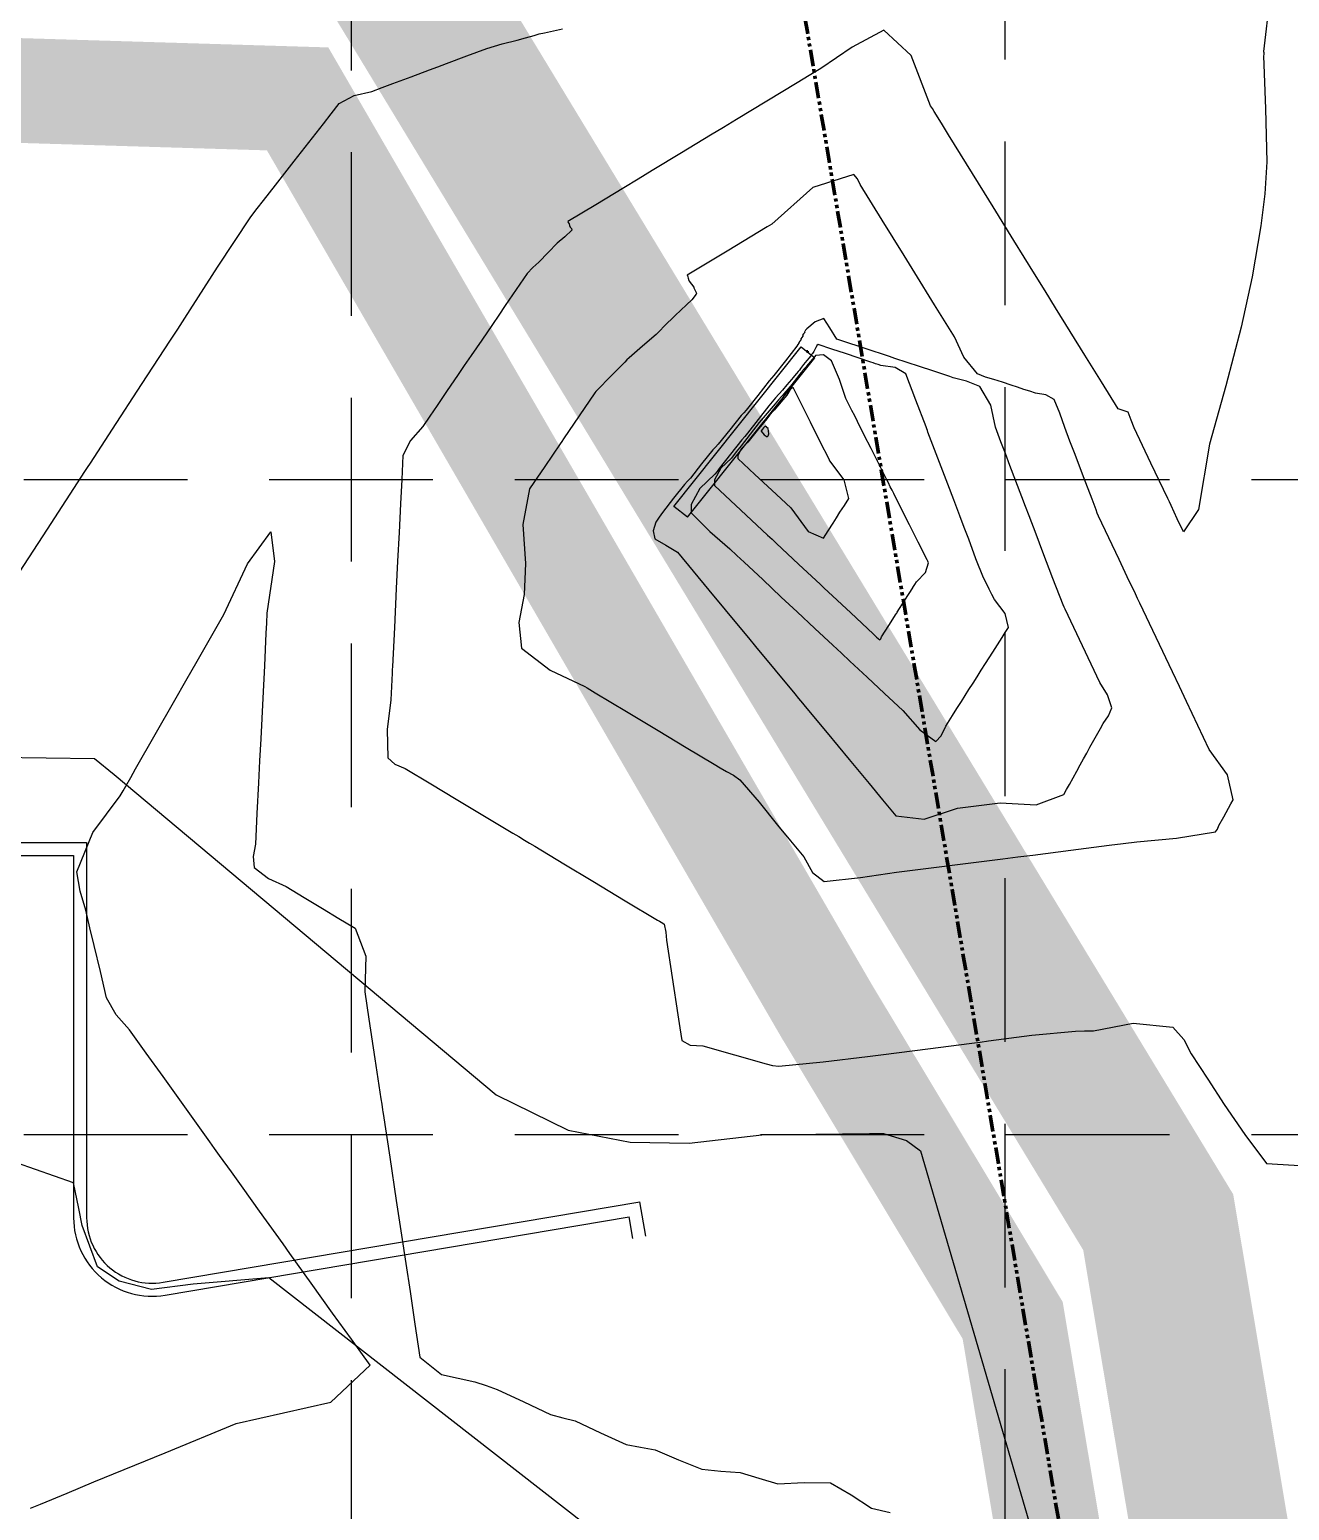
# Model space of a CAD drawing. Header units: feet. Extents: x 9897 to 20516, y 9531 to 20344.
# Drawn here: x 11385.6 to 11433.7, y 10192.6 to 10249.2 of the extents above; entities that cross this region are included whole.
import ezdxf

# ---------------------------------------------------------------- set-up
doc = ezdxf.new("R2010")
doc.units = ezdxf.units.FT
doc.header["$MEASUREMENT"] = 0
for name, pattern in [('DASHED2', [0.375, 0.25, -0.125]), ('HIDDEN', [0.375, 0.25, -0.125]), ('PHANTOM2', [1.25, 0.625, -0.125, 0.125, -0.125, 0.125, -0.125])]:
    doc.linetypes.add(name, pattern=pattern)
doc.layers.get('0').update_dxf_attribs({"lineweight": 18})
for name, color, linetype in [('A-SITE-CURB', 4, 'Continuous'), ('A-SITE-CURB-BACK', 200, 'Continuous'), ('GRID', 254, 'HIDDEN'), ('SILT FENCE', 200, 'Continuous'), ('UE-SD', 57, 'Continuous')]:
    doc.layers.add(name, color=color, linetype=linetype)
for name, color, linetype, lineweight in [('BDY', 30, 'PHANTOM2', 70), ('LIMITS OF DISTURBANCE', 1, 'Continuous', 18), ('PC', 43, 'Continuous', 25)]:
    doc.layers.add(name, color=color, linetype=linetype, lineweight=lineweight)

# ---------------------------------------------------------------- blocks, each defined once
blk = doc.blocks.new('PLUS')
at = {"color": 0, "linetype": 'ByBlock'}
for p, q in [((-0.0042, 0), (0.0042, 0)), ((0, 0.0042), (0, -0.0042))]:
    blk.add_line(p, q, dxfattribs=at)
blk.add_point((0, 0), dxfattribs=at)

msp = doc.modelspace()

# ---------------------------------------------------------------- linework, layer by layer
at = {"layer": 'A-SITE-CURB', "color": 7}
for p, q in [((11207.236, 10217.627), (11387.236, 10217.627)), ((11387.236, 10217.627), (11387.236, 10203.797)), ((11408.59, 10203.005), (11408.45, 10203.83))]:
    msp.add_line(p, q, dxfattribs=at)
at = {"layer": 'A-SITE-CURB', "color": 7, "ltscale": 0.45}
msp.add_line((11390.735, 10200.839), (11408.45, 10203.83), dxfattribs=at)
at = {"layer": 'A-SITE-CURB', "color": 7}
msp.add_arc((11390.236, 10203.797), 3, 180, 279.5821, dxfattribs=at)
at = {"layer": 'A-SITE-CURB-BACK', "color": 7, "ltscale": 0.45}
for p, q in [((11206.736, 10218.127), (11387.736, 10218.127)), ((11387.736, 10218.127), (11387.736, 10203.797)), ((11390.652, 10201.332), (11408.86, 10204.406))]:
    msp.add_line(p, q, dxfattribs=at)
at = {"layer": 'A-SITE-CURB-BACK', "color": 7}
msp.add_line((11409.083, 10203.088), (11408.86, 10204.406), dxfattribs=at)
at = {"layer": 'A-SITE-CURB-BACK', "color": 7, "ltscale": 0.45}
msp.add_arc((11390.236, 10203.797), 2.5, 180, 279.5821, dxfattribs=at)
at = {"layer": 'BDY', "color": 7}
msp.add_line((11415.164, 10249.615), (11457.303, 10000.001), dxfattribs=at)
at = {"layer": 'GRID', "color": 8, "linetype": 'HIDDEN', "ltscale": 25}
for p, q in [((11422.791, 10507.385), (11422.791, 9631.864)), ((11397.836, 10506.975), (11397.836, 9631.864)), ((9922.836, 10231.975), (11472.836, 10231.975)), ((9922.836, 10206.975), (11472.836, 10206.975))]:
    msp.add_line(p, q, dxfattribs=at)
at = {"layer": 'LIMITS OF DISTURBANCE', "linetype": 'DASHED2', "ltscale": 80, "const_width": 6}
msp.add_lwpolyline([(11397.788, 10254.46), (10749.097, 10255.16), (9978.294, 10255.313), (9983.023, 10013.13, 0.38376), (10024.892, 9979), (10506.445, 9972.555), (11466.587, 9977.185), (11428.652, 10203.628)], format="xyb", close=True, dxfattribs=at)
at = {"layer": 'PC', "color": 47, "linetype": 'Continuous'}
for p, q in [((11432.916, 10250.444, 649), (11432.678, 10248.318, 649)), ((11403.596, 10248.608, 649), (11404.178, 10248.754, 649)), ((11404.178, 10248.754, 649), (11404.498, 10248.845, 649)), ((11404.498, 10248.845, 649), (11404.819, 10248.936, 649)), ((11404.819, 10248.936, 649), (11405.016, 10248.989, 649)), ((11405.016, 10248.989, 649), (11405.214, 10249.038, 649)), ((11405.214, 10249.038, 649), (11405.909, 10249.183, 649)), ((11418.18, 10249.13, 649), (11416.969, 10248.489, 649)), ((11419.221, 10248.162, 649), (11418.18, 10249.13, 649)), ((11402.248, 10248.15, 649), (11403.022, 10248.439, 649)), ((11403.022, 10248.439, 649), (11403.596, 10248.608, 649)), ((11416.969, 10248.489, 649), (11415.773, 10247.673, 649)), ((11419.963, 10246.247, 649), (11419.221, 10248.162, 649)), ((11432.679, 10248.206, 649), (11432.677, 10248.153, 649)), ((11432.678, 10248.318, 649), (11432.68, 10248.289, 649)), ((11432.681, 10248.26, 649), (11432.679, 10248.206, 649)), ((11432.68, 10248.289, 649), (11432.681, 10248.26, 649)), ((11400.125, 10247.358, 649), (11400.822, 10247.618, 649)), ((11400.822, 10247.618, 649), (11401.149, 10247.74, 649)), ((11401.149, 10247.74, 649), (11401.475, 10247.861, 649)), ((11401.475, 10247.861, 649), (11402.248, 10248.15, 649)), ((11415.773, 10247.673, 649), (11415.321, 10247.4, 649)), ((11432.677, 10248.153, 649), (11432.743, 10246.133, 649)), ((11399.025, 10246.947, 649), (11399.427, 10247.097, 649)), ((11399.427, 10247.097, 649), (11400.125, 10247.358, 649)), ((11414.869, 10247.126, 649), (11413.711, 10246.425, 649)), ((11415.321, 10247.4, 649), (11414.869, 10247.126, 649)), ((11397.379, 10246.333, 649), (11397.947, 10246.638, 649)), ((11397.947, 10246.638, 649), (11398.622, 10246.797, 649)), ((11398.622, 10246.797, 649), (11399.025, 10246.947, 649)), ((11396.776, 10245.561, 649), (11397.077, 10245.947, 649)), ((11397.077, 10245.947, 649), (11397.379, 10246.333, 649)), ((11413.711, 10246.425, 649), (11412.553, 10245.725, 649)), ((11420.03, 10246.139, 649), (11419.963, 10246.247, 649)), ((11420.097, 10246.03, 649), (11420.03, 10246.139, 649)), ((11420.373, 10245.585, 649), (11420.097, 10246.03, 649)), ((11432.743, 10246.133, 649), (11432.798, 10244.11, 649)), ((11396.356, 10245.023, 649), (11396.776, 10245.561, 649)), ((11412.055, 10245.423, 649), (11411.557, 10245.122, 649)), ((11412.553, 10245.725, 649), (11412.055, 10245.423, 649)), ((11420.648, 10245.14, 649), (11420.373, 10245.585, 649)), ((11395.936, 10244.485, 649), (11396.356, 10245.023, 649)), ((11411.557, 10245.122, 649), (11410.445, 10244.449, 649)), ((11421.331, 10244.035, 649), (11420.648, 10245.14, 649)), ((11395.662, 10244.135, 649), (11395.936, 10244.485, 649)), ((11410.445, 10244.449, 649), (11409.333, 10243.776, 649)), ((11394.941, 10243.212, 649), (11395.389, 10243.785, 649)), ((11395.389, 10243.785, 649), (11395.662, 10244.135, 649)), ((11409.333, 10243.776, 649), (11408.789, 10243.447, 649)), ((11422.014, 10242.93, 649), (11421.331, 10244.035, 649)), ((11432.798, 10244.11, 649), (11432.728, 10242.886, 649)), ((11394.493, 10242.638, 649), (11394.941, 10243.212, 649)), ((11408.245, 10243.117, 649), (11407.179, 10242.472, 649)), ((11408.789, 10243.447, 649), (11408.245, 10243.117, 649)), ((11415.468, 10243.129, 648), (11413.893, 10241.728, 648)), ((11417.035, 10243.63, 648), (11415.468, 10243.129, 648)), ((11417.172, 10243.459, 648), (11417.035, 10243.63, 648)), ((11417.273, 10243.244, 648), (11417.172, 10243.459, 648)), ((11418.112, 10241.887, 648), (11417.273, 10243.244, 648)), ((11394.242, 10242.328, 649), (11394.493, 10242.638, 649)), ((11422.181, 10242.66, 649), (11422.014, 10242.93, 649)), ((11422.348, 10242.39, 649), (11422.181, 10242.66, 649)), ((11432.728, 10242.886, 649), (11432.574, 10241.668, 649)), ((11392.733, 10240.082, 649), (11394.002, 10242.01, 649)), ((11394.002, 10242.01, 649), (11394.242, 10242.328, 649)), ((11407.179, 10242.472, 649), (11406.112, 10241.827, 649)), ((11423.14, 10241.111, 649), (11422.348, 10242.39, 649)), ((11406.267, 10241.506, 649), (11406, 10241.245, 649)), ((11406.112, 10241.827, 649), (11406.121, 10241.788, 649)), ((11406.121, 10241.788, 649), (11406.16, 10241.739, 649)), ((11406.16, 10241.739, 649), (11406.178, 10241.678, 649)), ((11406.178, 10241.678, 649), (11406.196, 10241.618, 649)), ((11406.196, 10241.618, 649), (11406.246, 10241.56, 649)), ((11406.246, 10241.56, 649), (11406.267, 10241.506, 649)), ((11413.723, 10241.626, 648), (11412.198, 10240.703, 648)), ((11413.808, 10241.677, 648), (11413.723, 10241.626, 648)), ((11413.893, 10241.728, 648), (11413.808, 10241.677, 648)), ((11418.952, 10240.53, 648), (11418.112, 10241.887, 648)), ((11432.574, 10241.668, 649), (11432.242, 10239.721, 649)), ((11405.706, 10241.003, 649), (11405.357, 10240.642, 649)), ((11406, 10241.245, 649), (11405.706, 10241.003, 649)), ((11423.931, 10239.831, 649), (11423.14, 10241.111, 649)), ((11405.008, 10240.282, 649), (11404.772, 10240.074, 649)), ((11405.357, 10240.642, 649), (11405.008, 10240.282, 649)), ((11412.198, 10240.703, 648), (11410.672, 10239.78, 648)), ((11419.157, 10240.198, 648), (11418.952, 10240.53, 648)), ((11391.485, 10238.142, 649), (11392.733, 10240.082, 649)), ((11404.557, 10239.848, 649), (11404.138, 10239.234, 649)), ((11404.772, 10240.074, 649), (11404.557, 10239.848, 649)), ((11410.672, 10239.78, 648), (11410.67, 10239.773, 648)), ((11410.67, 10239.773, 648), (11410.673, 10239.765, 648)), ((11410.673, 10239.765, 648), (11410.703, 10239.673, 648)), ((11419.361, 10239.867, 648), (11419.157, 10240.198, 648)), ((11420.115, 10238.648, 648), (11419.361, 10239.867, 648)), ((11424.333, 10239.182, 649), (11423.931, 10239.831, 649)), ((11432.242, 10239.721, 649), (11431.82, 10237.796, 649)), ((11404.138, 10239.234, 649), (11403.719, 10238.619, 649)), ((11410.703, 10239.673, 648), (11410.736, 10239.58, 648)), ((11410.736, 10239.58, 648), (11410.742, 10239.565, 648)), ((11410.742, 10239.565, 648), (11410.748, 10239.549, 648)), ((11410.748, 10239.549, 648), (11410.832, 10239.439, 648)), ((11410.832, 10239.439, 648), (11410.916, 10239.329, 648)), ((11410.916, 10239.329, 648), (11410.927, 10239.301, 648)), ((11410.927, 10239.301, 648), (11410.938, 10239.273, 648)), ((11410.938, 10239.273, 648), (11410.972, 10239.195, 648)), ((11410.972, 10239.195, 648), (11411.006, 10239.117, 648)), ((11411.006, 10239.117, 648), (11411.017, 10239.088, 648)), ((11424.734, 10238.533, 649), (11424.333, 10239.182, 649)), ((11403.719, 10238.619, 649), (11403.473, 10238.259, 649)), ((11410.642, 10238.655, 648), (11410.21, 10238.238, 648)), ((11410.838, 10238.838, 648), (11410.642, 10238.655, 648)), ((11411.013, 10239.057, 648), (11410.838, 10238.838, 648)), ((11411.017, 10239.088, 648), (11411.013, 10239.057, 648)), ((11420.869, 10237.43, 648), (11420.115, 10238.648, 648)), ((11391.212, 10237.723, 649), (11391.485, 10238.142, 649)), ((11403.473, 10238.259, 649), (11403.227, 10237.899, 649)), ((11410.21, 10238.238, 648), (11409.779, 10237.821, 648)), ((11415.554, 10238.004, 647), (11415.233, 10237.732, 647)), ((11415.889, 10238.129, 647), (11415.554, 10238.004, 647)), ((11416.114, 10237.771, 647), (11415.889, 10238.129, 647)), ((11425.291, 10237.632, 649), (11424.734, 10238.533, 649)), ((11390.939, 10237.305, 649), (11391.212, 10237.723, 649)), ((11403.227, 10237.899, 649), (11402.822, 10237.305, 649)), ((11409.481, 10237.521, 648), (11408.966, 10237.077, 648)), ((11409.63, 10237.671, 648), (11409.481, 10237.521, 648)), ((11409.779, 10237.821, 648), (11409.63, 10237.671, 648)), ((11415.085, 10237.457, 647), (11415.044, 10237.405, 647)), ((11415.113, 10237.546, 647), (11415.072, 10237.495, 647)), ((11415.072, 10237.495, 647), (11415.078, 10237.476, 647)), ((11415.078, 10237.476, 647), (11415.085, 10237.457, 647)), ((11415.153, 10237.597, 647), (11415.113, 10237.546, 647)), ((11415.153, 10237.631, 647), (11415.152, 10237.614, 647)), ((11415.152, 10237.614, 647), (11415.153, 10237.597, 647)), ((11415.188, 10237.685, 647), (11415.153, 10237.631, 647)), ((11415.233, 10237.732, 647), (11415.188, 10237.685, 647)), ((11416.375, 10237.344, 647), (11416.114, 10237.771, 647)), ((11421.227, 10236.652, 648), (11420.869, 10237.43, 648)), ((11425.848, 10236.731, 649), (11425.291, 10237.632, 649)), ((11431.82, 10237.796, 649), (11431.23, 10235.56, 649)), ((11389.831, 10235.602, 649), (11390.939, 10237.305, 649)), ((11402.822, 10237.305, 649), (11402.416, 10236.71, 649)), ((11408.966, 10237.077, 648), (11408.451, 10236.632, 648)), ((11414.852, 10237.077, 647), (11414.416, 10236.511, 647)), ((11414.893, 10237.13, 647), (11414.852, 10237.077, 647)), ((11414.934, 10237.183, 647), (11414.893, 10237.13, 647)), ((11414.974, 10237.265, 647), (11414.933, 10237.212, 647)), ((11414.933, 10237.212, 647), (11414.935, 10237.197, 647)), ((11414.935, 10237.197, 647), (11414.934, 10237.183, 647)), ((11415.016, 10237.317, 647), (11414.974, 10237.265, 647)), ((11415.044, 10237.405, 647), (11415.003, 10237.353, 647)), ((11415.003, 10237.353, 647), (11415.01, 10237.335, 647)), ((11415.01, 10237.335, 647), (11415.016, 10237.317, 647)), ((11415.498, 10236.872, 646), (11415.473, 10236.833, 646)), ((11415.528, 10236.921, 646), (11415.498, 10236.872, 646)), ((11415.559, 10236.971, 646), (11415.528, 10236.921, 646)), ((11415.571, 10236.99, 646), (11415.559, 10236.971, 646)), ((11415.584, 10237.01, 646), (11415.571, 10236.99, 646)), ((11415.618, 10237.091, 646), (11415.584, 10237.01, 646)), ((11415.666, 10237.131, 646), (11415.618, 10237.091, 646)), ((11416.187, 10236.958, 646), (11415.666, 10237.131, 646)), ((11416.708, 10236.785, 646), (11416.187, 10236.958, 646)), ((11416.805, 10237.201, 647), (11416.375, 10237.344, 647)), ((11417.235, 10237.058, 647), (11416.805, 10237.201, 647)), ((11417.697, 10236.905, 647), (11417.235, 10237.058, 647)), ((11418.159, 10236.752, 647), (11417.697, 10236.905, 647)), ((11402.157, 10236.33, 649), (11401.897, 10235.949, 649)), ((11402.416, 10236.71, 649), (11402.157, 10236.33, 649)), ((11408.28, 10236.46, 648), (11407.756, 10235.925, 648)), ((11408.365, 10236.547, 648), (11408.28, 10236.46, 648)), ((11408.451, 10236.632, 648), (11408.365, 10236.547, 648)), ((11414.416, 10236.511, 647), (11413.979, 10235.946, 647)), ((11415.111, 10236.369, 646), (11414.991, 10236.213, 646)), ((11415.232, 10236.524, 646), (11415.111, 10236.369, 646)), ((11415.286, 10236.382, 645), (11415.192, 10236.271, 645)), ((11415.321, 10236.63, 646), (11415.232, 10236.524, 646)), ((11415.381, 10236.492, 645), (11415.286, 10236.382, 645)), ((11415.408, 10236.738, 646), (11415.321, 10236.63, 646)), ((11415.447, 10236.569, 645), (11415.381, 10236.492, 645)), ((11415.428, 10236.766, 646), (11415.408, 10236.738, 646)), ((11415.447, 10236.795, 646), (11415.428, 10236.766, 646)), ((11415.473, 10236.833, 646), (11415.447, 10236.795, 646)), ((11415.514, 10236.646, 645), (11415.447, 10236.569, 645)), ((11415.539, 10236.682, 645), (11415.514, 10236.646, 645)), ((11415.563, 10236.717, 645), (11415.539, 10236.682, 645)), ((11415.873, 10236.74, 645), (11415.563, 10236.717, 645)), ((11416.18, 10236.512, 645), (11415.873, 10236.74, 645)), ((11416.482, 10235.795, 645), (11416.18, 10236.512, 645)), ((11417.192, 10236.625, 646), (11416.708, 10236.785, 646)), ((11417.677, 10236.464, 646), (11417.192, 10236.625, 646)), ((11417.768, 10236.434, 646), (11417.677, 10236.464, 646)), ((11417.86, 10236.403, 646), (11417.768, 10236.434, 646)), ((11417.958, 10236.371, 646), (11417.86, 10236.403, 646)), ((11418.056, 10236.338, 646), (11417.958, 10236.371, 646)), ((11418.609, 10236.258, 646), (11418.056, 10236.338, 646)), ((11418.273, 10236.714, 647), (11418.159, 10236.752, 647)), ((11418.387, 10236.676, 647), (11418.273, 10236.714, 647)), ((11418.493, 10236.641, 647), (11418.387, 10236.676, 647)), ((11418.6, 10236.606, 647), (11418.493, 10236.641, 647)), ((11419.069, 10236.45, 647), (11418.6, 10236.606, 647)), ((11419.539, 10236.294, 647), (11419.069, 10236.45, 647)), ((11420.044, 10236.127, 647), (11419.539, 10236.294, 647)), ((11421.747, 10236.01, 648), (11421.227, 10236.652, 648)), ((11426.484, 10235.704, 649), (11425.848, 10236.731, 649)), ((11401.897, 10235.949, 649), (11401.506, 10235.376, 649)), ((11407.756, 10235.925, 648), (11407.233, 10235.388, 648)), ((11413.798, 10235.747, 647), (11413.361, 10235.188, 647)), ((11413.89, 10235.846, 647), (11413.798, 10235.747, 647)), ((11413.979, 10235.946, 647), (11413.89, 10235.846, 647)), ((11414.648, 10235.802, 646), (11414.476, 10235.597, 646)), ((11414.708, 10235.87, 646), (11414.648, 10235.802, 646)), ((11414.748, 10235.725, 645), (11414.661, 10235.612, 645)), ((11414.767, 10235.939, 646), (11414.708, 10235.87, 646)), ((11414.837, 10235.837, 645), (11414.748, 10235.725, 645)), ((11414.839, 10236.024, 646), (11414.767, 10235.939, 646)), ((11414.958, 10235.987, 645), (11414.837, 10235.837, 645)), ((11414.909, 10236.109, 646), (11414.839, 10236.024, 646)), ((11414.95, 10236.161, 646), (11414.909, 10236.109, 646)), ((11414.991, 10236.213, 646), (11414.95, 10236.161, 646)), ((11415.08, 10236.136, 645), (11414.958, 10235.987, 645)), ((11415.101, 10236.163, 645), (11415.08, 10236.136, 645)), ((11415.123, 10236.189, 645), (11415.101, 10236.163, 645)), ((11415.157, 10236.23, 645), (11415.123, 10236.189, 645)), ((11415.192, 10236.271, 645), (11415.157, 10236.23, 645)), ((11416.728, 10235.074, 645), (11416.482, 10235.795, 645)), ((11419.012, 10236.021, 646), (11418.609, 10236.258, 646)), ((11419.399, 10235.004, 646), (11419.012, 10236.021, 646)), ((11420.549, 10235.959, 647), (11420.044, 10236.127, 647)), ((11420.62, 10235.936, 647), (11420.549, 10235.959, 647)), ((11420.692, 10235.912, 647), (11420.62, 10235.936, 647)), ((11420.758, 10235.89, 647), (11420.692, 10235.912, 647)), ((11420.824, 10235.868, 647), (11420.758, 10235.89, 647)), ((11421.338, 10235.738, 647), (11420.824, 10235.868, 647)), ((11421.844, 10235.53, 647), (11421.338, 10235.738, 647)), ((11422.056, 10235.889, 648), (11421.747, 10236.01, 648)), ((11422.371, 10235.803, 648), (11422.056, 10235.889, 648)), ((11422.707, 10235.692, 648), (11422.371, 10235.803, 648)), ((11388.723, 10233.899, 649), (11389.831, 10235.602, 649)), ((11401.506, 10235.376, 649), (11401.114, 10234.802, 649)), ((11407.142, 10235.287, 648), (11406.542, 10234.408, 648)), ((11407.185, 10235.339, 648), (11407.142, 10235.287, 648)), ((11407.233, 10235.388, 648), (11407.185, 10235.339, 648)), ((11413.361, 10235.188, 647), (11412.922, 10234.63, 647)), ((11414.303, 10235.393, 646), (11414.045, 10235.096, 646)), ((11414.282, 10235.166, 645), (11414.155, 10235.017, 645)), ((11414.315, 10235.203, 645), (11414.282, 10235.166, 645)), ((11414.476, 10235.597, 646), (11414.303, 10235.393, 646)), ((11414.348, 10235.239, 645), (11414.315, 10235.203, 645)), ((11414.438, 10235.343, 645), (11414.348, 10235.239, 645)), ((11414.472, 10235.205, 644), (11414.397, 10235.112, 644)), ((11414.528, 10235.447, 645), (11414.438, 10235.343, 645)), ((11414.6, 10235.423, 644), (11414.472, 10235.205, 644)), ((11414.595, 10235.529, 645), (11414.528, 10235.447, 645)), ((11414.661, 10235.612, 645), (11414.595, 10235.529, 645)), ((11414.711, 10235.487, 644), (11414.6, 10235.423, 644)), ((11415.043, 10234.827, 644), (11414.711, 10235.487, 644)), ((11422.257, 10234.822, 647), (11421.844, 10235.53, 647)), ((11423.042, 10235.581, 648), (11422.707, 10235.692, 648)), ((11423.283, 10235.501, 648), (11423.042, 10235.581, 648)), ((11423.523, 10235.421, 648), (11423.283, 10235.501, 648)), ((11423.747, 10235.347, 648), (11423.523, 10235.421, 648)), ((11423.971, 10235.272, 648), (11423.747, 10235.347, 648)), ((11424.366, 10235.21, 648), (11423.971, 10235.272, 648)), ((11424.676, 10235.039, 648), (11424.366, 10235.21, 648)), ((11427.119, 10234.677, 649), (11426.484, 10235.704, 649)), ((11431.23, 10235.56, 649), (11430.616, 10233.328, 649)), ((11401.114, 10234.802, 649), (11400.841, 10234.401, 649)), ((11412.922, 10234.63, 647), (11412.824, 10234.528, 647)), ((11413.79, 10234.797, 646), (11413.376, 10234.277, 646)), ((11414.028, 10234.869, 645), (11413.721, 10234.511, 645)), ((11414.045, 10235.096, 646), (11413.79, 10234.797, 646)), ((11413.952, 10234.591, 644), (11413.828, 10234.445, 644)), ((11413.996, 10234.643, 644), (11413.952, 10234.591, 644)), ((11414.041, 10234.694, 644), (11413.996, 10234.643, 644)), ((11414.155, 10235.017, 645), (11414.028, 10234.869, 645)), ((11414.119, 10234.782, 644), (11414.041, 10234.694, 644)), ((11414.196, 10234.871, 644), (11414.119, 10234.782, 644)), ((11414.259, 10234.945, 644), (11414.196, 10234.871, 644)), ((11414.321, 10235.02, 644), (11414.259, 10234.945, 644)), ((11414.397, 10235.112, 644), (11414.321, 10235.02, 644)), ((11415.375, 10234.167, 644), (11415.043, 10234.827, 644)), ((11416.844, 10234.843, 645), (11416.728, 10235.074, 645)), ((11416.96, 10234.613, 645), (11416.844, 10234.843, 645)), ((11417.064, 10234.406, 645), (11416.96, 10234.613, 645)), ((11419.787, 10233.988, 646), (11419.399, 10235.004, 646)), ((11422.435, 10233.977, 647), (11422.257, 10234.822, 647)), ((11424.899, 10234.508, 648), (11424.676, 10235.039, 648)), ((11427.317, 10234.615, 649), (11427.119, 10234.677, 649)), ((11427.507, 10234.548, 649), (11427.317, 10234.615, 649)), ((11400.841, 10234.401, 649), (11400.567, 10234, 649)), ((11406.542, 10234.408, 648), (11405.942, 10233.529, 648)), ((11412.725, 10234.427, 647), (11412.291, 10233.878, 647)), ((11412.824, 10234.528, 647), (11412.725, 10234.427, 647)), ((11413.376, 10234.277, 646), (11412.966, 10233.755, 646)), ((11413.418, 10234.151, 645), (11413.067, 10233.71, 645)), ((11413.706, 10234.297, 644), (11413.345, 10233.85, 644)), ((11413.721, 10234.511, 645), (11413.418, 10234.151, 645)), ((11413.828, 10234.445, 644), (11413.706, 10234.297, 644)), ((11415.736, 10233.449, 644), (11415.375, 10234.167, 644)), ((11417.168, 10234.199, 645), (11417.064, 10234.406, 645)), ((11417.43, 10233.679, 645), (11417.168, 10234.199, 645)), ((11425.084, 10233.966, 648), (11424.899, 10234.508, 648)), ((11427.621, 10234.252, 649), (11427.507, 10234.548, 649)), ((11427.733, 10233.956, 649), (11427.621, 10234.252, 649)), ((11388.3, 10233.249, 649), (11388.723, 10233.899, 649)), ((11400.103, 10233.476, 649), (11399.812, 10232.893, 649)), ((11400.567, 10234, 649), (11400.103, 10233.476, 649)), ((11405.942, 10233.529, 648), (11405.877, 10233.433, 648)), ((11412.291, 10233.878, 647), (11411.856, 10233.33, 647)), ((11412.758, 10233.491, 646), (11412.325, 10232.943, 646)), ((11413.067, 10233.71, 645), (11412.722, 10233.265, 645)), ((11412.862, 10233.623, 646), (11412.758, 10233.491, 646)), ((11412.966, 10233.755, 646), (11412.862, 10233.623, 646)), ((11413.345, 10233.85, 644), (11412.987, 10233.402, 644)), ((11413.49, 10233.837, 643), (11413.489, 10233.833, 643)), ((11413.489, 10233.833, 643), (11413.491, 10233.829, 643)), ((11413.538, 10233.897, 643), (11413.49, 10233.837, 643)), ((11413.491, 10233.829, 643), (11413.608, 10233.686, 643)), ((11413.587, 10233.957, 643), (11413.538, 10233.897, 643)), ((11413.613, 10233.99, 643), (11413.587, 10233.957, 643)), ((11413.608, 10233.686, 643), (11413.721, 10233.613, 643)), ((11413.64, 10234.019, 643), (11413.613, 10233.99, 643)), ((11413.759, 10233.934, 643), (11413.64, 10234.019, 643)), ((11413.721, 10233.613, 643), (11413.759, 10233.653, 643)), ((11413.79, 10233.721, 643), (11413.759, 10233.934, 643)), ((11413.759, 10233.653, 643), (11413.79, 10233.721, 643)), ((11417.691, 10233.159, 645), (11417.43, 10233.679, 645)), ((11419.801, 10233.951, 646), (11419.787, 10233.988, 646)), ((11419.814, 10233.914, 646), (11419.801, 10233.951, 646)), ((11419.837, 10233.854, 646), (11419.814, 10233.914, 646)), ((11419.86, 10233.793, 646), (11419.837, 10233.854, 646)), ((11420.239, 10232.8, 646), (11419.86, 10233.793, 646)), ((11422.541, 10233.7, 647), (11422.435, 10233.977, 647)), ((11422.646, 10233.423, 647), (11422.541, 10233.7, 647)), ((11425.281, 10233.449, 648), (11425.084, 10233.966, 648)), ((11428.374, 10232.606, 649), (11427.733, 10233.956, 649)), ((11387.877, 10232.599, 649), (11388.3, 10233.249, 649)), ((11405.812, 10233.337, 648), (11405.226, 10232.479, 648)), ((11405.877, 10233.433, 648), (11405.812, 10233.337, 648)), ((11411.643, 10233.112, 647), (11411.215, 10232.573, 647)), ((11411.749, 10233.221, 647), (11411.643, 10233.112, 647)), ((11411.856, 10233.33, 647), (11411.749, 10233.221, 647)), ((11412.325, 10232.943, 646), (11411.892, 10232.395, 646)), ((11412.54, 10233.032, 645), (11412.359, 10232.799, 645)), ((11412.722, 10233.265, 645), (11412.54, 10233.032, 645)), ((11412.744, 10233.169, 644), (11412.598, 10232.901, 644)), ((11412.598, 10232.901, 644), (11412.598, 10232.886, 644)), ((11412.987, 10233.402, 644), (11412.744, 10233.169, 644)), ((11416.097, 10232.731, 644), (11415.736, 10233.449, 644)), ((11417.984, 10232.577, 645), (11417.691, 10233.159, 645)), ((11422.82, 10232.968, 647), (11422.646, 10233.423, 647)), ((11422.993, 10232.512, 647), (11422.82, 10232.968, 647)), ((11425.478, 10232.932, 648), (11425.281, 10233.449, 648)), ((11425.802, 10232.081, 648), (11425.478, 10232.932, 648)), ((11430.616, 10233.328, 649), (11430.189, 10230.837, 649)), ((11387.669, 10232.28, 649), (11387.773, 10232.439, 649)), ((11387.773, 10232.439, 649), (11387.877, 10232.599, 649)), ((11399.812, 10232.893, 649), (11399.766, 10231.975, 649)), ((11405.226, 10232.479, 648), (11404.64, 10231.62, 648)), ((11411.215, 10232.573, 647), (11410.788, 10232.034, 647)), ((11411.948, 10232.41, 645), (11411.706, 10231.965, 645)), ((11411.892, 10232.395, 646), (11411.807, 10232.287, 646)), ((11412.359, 10232.799, 645), (11411.948, 10232.41, 645)), ((11412.6, 10232.833, 644), (11412.596, 10232.809, 644)), ((11412.596, 10232.809, 644), (11412.601, 10232.788, 644)), ((11412.598, 10232.886, 644), (11412.599, 10232.871, 644)), ((11412.599, 10232.871, 644), (11412.599, 10232.852, 644)), ((11412.599, 10232.852, 644), (11412.6, 10232.833, 644)), ((11412.601, 10232.788, 644), (11413.247, 10232.174, 644)), ((11416.101, 10232.722, 644), (11416.097, 10232.731, 644)), ((11416.106, 10232.712, 644), (11416.101, 10232.722, 644)), ((11416.111, 10232.702, 644), (11416.106, 10232.712, 644)), ((11416.117, 10232.691, 644), (11416.111, 10232.702, 644)), ((11416.657, 10231.972, 644), (11416.117, 10232.691, 644)), ((11418.276, 10231.996, 645), (11417.984, 10232.577, 645)), ((11420.617, 10231.807, 646), (11420.239, 10232.8, 646)), ((11423.221, 10231.914, 647), (11422.993, 10232.512, 647)), ((11429.014, 10231.256, 649), (11428.374, 10232.606, 649)), ((11386.242, 10230.087, 649), (11387.669, 10232.28, 649)), ((11399.766, 10231.975, 649), (11399.72, 10231.056, 649)), ((11410.57, 10231.793, 647), (11410.142, 10231.264, 647)), ((11410.678, 10231.914, 647), (11410.57, 10231.793, 647)), ((11410.788, 10232.034, 647), (11410.678, 10231.914, 647)), ((11411.722, 10232.179, 646), (11411.156, 10231.643, 646)), ((11411.706, 10231.965, 645), (11411.706, 10231.939, 645)), ((11411.706, 10231.939, 645), (11411.707, 10231.913, 645)), ((11411.707, 10231.913, 645), (11411.707, 10231.905, 645)), ((11411.707, 10231.905, 645), (11411.707, 10231.897, 645)), ((11411.707, 10231.897, 645), (11411.708, 10231.864, 645)), ((11411.708, 10231.864, 645), (11411.709, 10231.83, 645)), ((11411.709, 10231.83, 645), (11411.709, 10231.83, 645)), ((11411.709, 10231.83, 645), (11411.709, 10231.829, 645)), ((11411.709, 10231.829, 645), (11411.709, 10231.826, 645)), ((11411.709, 10231.826, 645), (11411.709, 10231.824, 645)), ((11411.709, 10231.824, 645), (11411.71, 10231.793, 645)), ((11411.71, 10231.793, 645), (11411.71, 10231.761, 645)), ((11411.807, 10232.287, 646), (11411.722, 10232.179, 646)), ((11413.247, 10232.174, 644), (11413.901, 10231.573, 644)), ((11416.837, 10231.258, 644), (11416.657, 10231.972, 644)), ((11418.349, 10231.85, 645), (11418.276, 10231.996, 645)), ((11418.422, 10231.705, 645), (11418.349, 10231.85, 645)), ((11420.847, 10231.203, 646), (11420.617, 10231.807, 646)), ((11423.449, 10231.316, 647), (11423.221, 10231.914, 647)), ((11426.126, 10231.231, 648), (11425.802, 10232.081, 648)), ((11404.64, 10231.62, 648), (11404.386, 10230.257, 648)), ((11410.142, 10231.264, 647), (11409.726, 10230.726, 647)), ((11411.156, 10231.643, 646), (11410.813, 10231.029, 646)), ((11411.71, 10231.761, 645), (11411.709, 10231.754, 645)), ((11411.709, 10231.754, 645), (11411.711, 10231.747, 645)), ((11411.711, 10231.747, 645), (11411.912, 10231.558, 645)), ((11411.912, 10231.558, 645), (11412.113, 10231.371, 645)), ((11412.113, 10231.371, 645), (11412.922, 10230.616, 645)), ((11413.901, 10231.573, 644), (11414.261, 10231.237, 644)), ((11414.261, 10231.237, 644), (11414.621, 10230.901, 644)), ((11416.676, 10230.991, 644), (11416.837, 10231.258, 644)), ((11418.488, 10231.574, 645), (11418.422, 10231.705, 645)), ((11418.554, 10231.444, 645), (11418.488, 10231.574, 645)), ((11418.854, 10230.847, 645), (11418.554, 10231.444, 645)), ((11421.077, 10230.6, 646), (11420.847, 10231.203, 646)), ((11423.587, 10230.953, 647), (11423.449, 10231.316, 647)), ((11426.204, 10231.028, 648), (11426.126, 10231.231, 648)), ((11429.078, 10231.122, 649), (11429.014, 10231.256, 649)), ((11399.72, 10231.056, 649), (11399.666, 10229.961, 649)), ((11409.726, 10230.726, 647), (11409.593, 10230.54, 647)), ((11410.813, 10231.029, 646), (11410.814, 10231.007, 646)), ((11410.814, 10231.007, 646), (11410.814, 10230.986, 646)), ((11410.814, 10230.986, 646), (11410.815, 10230.973, 646)), ((11410.815, 10230.973, 646), (11410.815, 10230.961, 646)), ((11410.815, 10230.961, 646), (11410.815, 10230.959, 646)), ((11410.815, 10230.959, 646), (11410.815, 10230.956, 646)), ((11410.815, 10230.956, 646), (11410.816, 10230.925, 646)), ((11410.816, 10230.925, 646), (11410.816, 10230.893, 646)), ((11410.816, 10230.893, 646), (11410.817, 10230.883, 646)), ((11410.82, 10230.758, 646), (11410.816, 10230.731, 646)), ((11410.816, 10230.731, 646), (11410.821, 10230.707, 646)), ((11410.817, 10230.883, 646), (11410.817, 10230.873, 646)), ((11410.817, 10230.873, 646), (11410.818, 10230.849, 646)), ((11410.818, 10230.849, 646), (11410.818, 10230.826, 646)), ((11410.818, 10230.826, 646), (11410.818, 10230.808, 646)), ((11410.818, 10230.808, 646), (11410.819, 10230.79, 646)), ((11410.819, 10230.79, 646), (11410.819, 10230.774, 646)), ((11410.819, 10230.774, 646), (11410.82, 10230.758, 646)), ((11410.821, 10230.707, 646), (11411.537, 10229.994, 646)), ((11414.621, 10230.901, 644), (11415.287, 10229.992, 644)), ((11416.37, 10230.522, 644), (11416.5, 10230.728, 644)), ((11416.5, 10230.728, 644), (11416.676, 10230.991, 644)), ((11419.154, 10230.25, 645), (11418.854, 10230.847, 645)), ((11423.726, 10230.589, 647), (11423.587, 10230.953, 647)), ((11426.281, 10230.825, 648), (11426.204, 10231.028, 648)), ((11426.326, 10230.701, 648), (11426.281, 10230.825, 648)), ((11426.375, 10230.578, 648), (11426.326, 10230.701, 648)), ((11429.141, 10230.988, 649), (11429.078, 10231.122, 649)), ((11429.381, 10230.484, 649), (11429.141, 10230.988, 649)), ((11430.189, 10230.837, 649), (11429.62, 10229.979, 649)), ((11384.815, 10227.894, 649), (11386.242, 10230.087, 649)), ((11404.386, 10230.257, 648), (11404.498, 10228.771, 648)), ((11409.468, 10230.347, 647), (11409.368, 10230.023, 647)), ((11409.593, 10230.54, 647), (11409.468, 10230.347, 647)), ((11412.922, 10230.616, 645), (11413.731, 10229.861, 645)), ((11416.054, 10230.026, 644), (11416.239, 10230.317, 644)), ((11416.239, 10230.317, 644), (11416.37, 10230.522, 644)), ((11419.489, 10229.584, 645), (11419.154, 10230.25, 645)), ((11421.248, 10230.15, 646), (11421.077, 10230.6, 646)), ((11421.42, 10229.7, 646), (11421.248, 10230.15, 646)), ((11423.989, 10229.899, 647), (11423.726, 10230.589, 647)), ((11426.766, 10229.748, 648), (11426.375, 10230.578, 648)), ((11429.62, 10229.979, 649), (11429.381, 10230.484, 649)), ((11393.883, 10228.762, 650), (11394.775, 10229.982, 650)), ((11394.775, 10229.982, 650), (11394.903, 10228.849, 650)), ((11399.666, 10229.961, 649), (11399.611, 10228.865, 649)), ((11409.368, 10230.023, 647), (11409.437, 10229.72, 647)), ((11409.437, 10229.72, 647), (11409.855, 10229.468, 647)), ((11411.537, 10229.994, 646), (11412.293, 10229.331, 646)), ((11413.731, 10229.861, 645), (11413.906, 10229.697, 645)), ((11413.906, 10229.697, 645), (11414.081, 10229.533, 645)), ((11414.081, 10229.533, 645), (11414.916, 10228.754, 645)), ((11415.287, 10229.992, 644), (11415.869, 10229.735, 644)), ((11415.869, 10229.735, 644), (11416.054, 10230.026, 644)), ((11419.824, 10228.917, 645), (11419.489, 10229.584, 645)), ((11421.683, 10228.953, 646), (11421.42, 10229.7, 646)), ((11424.252, 10229.209, 647), (11423.989, 10229.899, 647)), ((11427.161, 10228.921, 648), (11426.766, 10229.748, 648)), ((11409.855, 10229.468, 647), (11410.298, 10229.202, 647)), ((11410.298, 10229.202, 647), (11410.896, 10228.48, 647)), ((11412.293, 10229.331, 646), (11412.567, 10229.076, 646)), ((11412.567, 10229.076, 646), (11412.841, 10228.82, 646)), ((11421.983, 10228.222, 646), (11421.683, 10228.953, 646)), ((11424.634, 10228.205, 647), (11424.252, 10229.209, 647)), ((11392.976, 10226.831, 650), (11393.883, 10228.762, 650)), ((11394.903, 10228.849, 650), (11394.62, 10226.872, 650)), ((11399.611, 10228.865, 649), (11399.585, 10228.343, 649)), ((11404.498, 10228.771, 648), (11404.469, 10228.181, 648)), ((11410.896, 10228.48, 647), (11411.495, 10227.758, 647)), ((11412.841, 10228.82, 646), (11413.551, 10228.157, 646)), ((11414.916, 10228.754, 645), (11415.751, 10227.974, 645)), ((11419.429, 10228.079, 645), (11419.761, 10228.432, 645)), ((11419.761, 10228.432, 645), (11419.885, 10228.796, 645)), ((11419.854, 10228.857, 645), (11419.824, 10228.917, 645)), ((11419.885, 10228.796, 645), (11419.854, 10228.857, 645)), ((11427.472, 10228.266, 648), (11427.161, 10228.921, 648)), ((11399.559, 10227.821, 649), (11399.485, 10226.329, 649)), ((11399.585, 10228.343, 649), (11399.559, 10227.821, 649)), ((11404.469, 10228.181, 648), (11404.439, 10227.592, 648)), ((11413.551, 10228.157, 646), (11414.261, 10227.493, 646)), ((11415.751, 10227.974, 645), (11415.9, 10227.834, 645)), ((11415.9, 10227.834, 645), (11416.049, 10227.695, 645)), ((11418.983, 10227.378, 645), (11419.279, 10227.843, 645)), ((11419.279, 10227.843, 645), (11419.283, 10227.849, 645)), ((11419.283, 10227.849, 645), (11419.286, 10227.855, 645)), ((11419.286, 10227.855, 645), (11419.358, 10227.967, 645)), ((11419.358, 10227.967, 645), (11419.429, 10228.079, 645)), ((11422.092, 10228.005, 646), (11421.983, 10228.222, 646)), ((11422.201, 10227.788, 646), (11422.092, 10228.005, 646)), ((11425.017, 10227.201, 647), (11424.634, 10228.205, 647)), ((11427.783, 10227.611, 648), (11427.472, 10228.266, 648)), ((11404.439, 10227.592, 648), (11404.237, 10226.517, 648)), ((11411.495, 10227.758, 647), (11412.115, 10227.009, 647)), ((11414.261, 10227.493, 646), (11414.561, 10227.213, 646)), ((11416.049, 10227.695, 645), (11416.91, 10226.891, 645)), ((11418.688, 10226.913, 645), (11418.983, 10227.378, 645)), ((11422.299, 10227.594, 646), (11422.201, 10227.788, 646)), ((11422.396, 10227.4, 646), (11422.299, 10227.594, 646)), ((11422.811, 10226.86, 646), (11422.396, 10227.4, 646)), ((11427.866, 10227.437, 648), (11427.783, 10227.611, 648)), ((11427.948, 10227.263, 648), (11427.866, 10227.437, 648)), ((11428.57, 10225.953, 648), (11427.948, 10227.263, 648)), ((11392.465, 10225.937, 650), (11392.976, 10226.831, 650)), ((11394.62, 10226.872, 650), (11394.601, 10226.491, 650)), ((11412.115, 10227.009, 647), (11412.736, 10226.26, 647)), ((11414.561, 10227.213, 646), (11414.861, 10226.933, 646)), ((11414.861, 10226.933, 646), (11415.545, 10226.294, 646)), ((11416.91, 10226.891, 645), (11417.771, 10226.087, 645)), ((11418.369, 10226.411, 645), (11418.648, 10226.85, 645)), ((11418.648, 10226.85, 645), (11418.668, 10226.882, 645)), ((11418.668, 10226.882, 645), (11418.688, 10226.913, 645)), ((11422.932, 10226.334, 646), (11422.811, 10226.86, 646)), ((11425.056, 10227.112, 647), (11425.017, 10227.201, 647)), ((11425.1, 10227.026, 647), (11425.056, 10227.112, 647)), ((11425.762, 10225.629, 647), (11425.1, 10227.026, 647)), ((11394.601, 10226.491, 650), (11394.582, 10226.109, 650)), ((11399.485, 10226.329, 649), (11399.411, 10224.836, 649)), ((11404.237, 10226.517, 648), (11404.337, 10225.536, 648)), ((11412.736, 10226.26, 647), (11413.008, 10225.931, 647)), ((11415.545, 10226.294, 646), (11416.229, 10225.655, 646)), ((11418.09, 10225.972, 645), (11418.369, 10226.411, 645)), ((11422.688, 10225.95, 646), (11422.81, 10226.142, 646)), ((11422.81, 10226.142, 646), (11422.932, 10226.334, 646)), ((11391.955, 10225.043, 650), (11392.465, 10225.937, 650)), ((11394.582, 10226.109, 650), (11394.521, 10224.873, 650)), ((11413.008, 10225.931, 647), (11413.281, 10225.602, 647)), ((11413.281, 10225.602, 647), (11414.028, 10224.701, 647)), ((11416.229, 10225.655, 646), (11416.555, 10225.351, 646)), ((11417.771, 10226.087, 645), (11417.896, 10225.958, 645)), ((11417.896, 10225.958, 645), (11418.017, 10225.857, 645)), ((11418.017, 10225.857, 645), (11418.056, 10225.894, 645)), ((11418.056, 10225.894, 645), (11418.09, 10225.972, 645)), ((11422.334, 10225.393, 646), (11422.511, 10225.672, 646)), ((11422.511, 10225.672, 646), (11422.688, 10225.95, 646)), ((11426.425, 10224.233, 647), (11425.762, 10225.629, 647)), ((11429.192, 10224.643, 648), (11428.57, 10225.953, 648)), ((11391.529, 10224.299, 650), (11391.955, 10225.043, 650)), ((11404.337, 10225.536, 648), (11405.435, 10224.702, 648)), ((11416.555, 10225.351, 646), (11416.881, 10225.046, 646)), ((11416.881, 10225.046, 646), (11417.539, 10224.432, 646)), ((11422.057, 10224.958, 646), (11422.196, 10225.175, 646)), ((11422.196, 10225.175, 646), (11422.334, 10225.393, 646)), ((11394.521, 10224.873, 650), (11394.459, 10223.637, 650)), ((11399.398, 10224.587, 649), (11399.373, 10224.077, 649)), ((11399.404, 10224.712, 649), (11399.398, 10224.587, 649)), ((11399.411, 10224.836, 649), (11399.404, 10224.712, 649)), ((11405.435, 10224.702, 648), (11406.757, 10224.081, 648)), ((11414.028, 10224.701, 647), (11414.775, 10223.799, 647)), ((11417.539, 10224.432, 646), (11418.197, 10223.817, 646)), ((11421.581, 10224.208, 646), (11421.736, 10224.451, 646)), ((11421.736, 10224.451, 646), (11421.896, 10224.704, 646)), ((11421.896, 10224.704, 646), (11422.057, 10224.958, 646)), ((11429.461, 10224.075, 648), (11429.192, 10224.643, 648)), ((11391.104, 10223.554, 650), (11391.529, 10224.299, 650)), ((11399.373, 10224.077, 649), (11399.347, 10223.568, 649)), ((11406.757, 10224.081, 648), (11406.851, 10224.024, 648)), ((11406.851, 10224.024, 648), (11406.945, 10223.967, 648)), ((11406.945, 10223.967, 648), (11407.051, 10223.904, 648)), ((11407.051, 10223.904, 648), (11407.156, 10223.84, 648)), ((11421.282, 10223.737, 646), (11421.426, 10223.965, 646)), ((11421.426, 10223.965, 646), (11421.581, 10224.208, 646)), ((11426.713, 10223.756, 647), (11426.425, 10224.233, 647)), ((11429.73, 10223.508, 648), (11429.461, 10224.075, 648)), ((11390.355, 10222.242, 650), (11391.104, 10223.554, 650)), ((11394.459, 10223.637, 650), (11394.42, 10222.859, 650)), ((11399.347, 10223.568, 649), (11399.215, 10222.44, 649)), ((11407.156, 10223.84, 648), (11408.355, 10223.119, 648)), ((11414.775, 10223.799, 647), (11414.921, 10223.623, 647)), ((11414.921, 10223.623, 647), (11415.067, 10223.447, 647)), ((11415.067, 10223.447, 647), (11415.121, 10223.382, 647)), ((11415.121, 10223.382, 647), (11415.174, 10223.318, 647)), ((11415.174, 10223.318, 647), (11416.014, 10222.304, 647)), ((11418.197, 10223.817, 646), (11418.549, 10223.488, 646)), ((11418.549, 10223.488, 646), (11418.901, 10223.16, 646)), ((11420.966, 10223.241, 646), (11421.137, 10223.51, 646)), ((11421.137, 10223.51, 646), (11421.282, 10223.737, 646)), ((11426.882, 10223.27, 647), (11426.713, 10223.756, 647)), ((11430.165, 10222.591, 648), (11429.73, 10223.508, 648)), ((11394.42, 10222.859, 650), (11394.381, 10222.081, 650)), ((11408.355, 10223.119, 648), (11409.554, 10222.398, 648)), ((11418.901, 10223.16, 646), (11419.551, 10222.422, 646)), ((11420.539, 10222.568, 646), (11420.667, 10222.77, 646)), ((11420.667, 10222.77, 646), (11420.796, 10222.972, 646)), ((11420.796, 10222.972, 646), (11420.966, 10223.241, 646)), ((11426.545, 10222.66, 647), (11426.754, 10222.96, 647)), ((11426.754, 10222.96, 647), (11426.882, 10223.27, 647)), ((11389.606, 10220.93, 650), (11390.355, 10222.242, 650)), ((11399.215, 10222.44, 649), (11399.237, 10221.352, 649)), ((11409.554, 10222.398, 648), (11410.626, 10221.753, 648)), ((11416.014, 10222.304, 647), (11416.854, 10221.291, 647)), ((11419.551, 10222.422, 646), (11420.165, 10221.979, 646)), ((11420.165, 10221.979, 646), (11420.362, 10222.2, 646)), ((11420.362, 10222.2, 646), (11420.539, 10222.568, 646)), ((11426.193, 10222.023, 647), (11426.341, 10222.291, 647)), ((11426.341, 10222.291, 647), (11426.443, 10222.475, 647)), ((11426.443, 10222.475, 647), (11426.545, 10222.66, 647)), ((11430.6, 10221.675, 648), (11430.165, 10222.591, 648)), ((11394.381, 10222.081, 650), (11394.34, 10221.242, 650)), ((11410.626, 10221.753, 648), (11411.699, 10221.108, 648)), ((11425.923, 10221.533, 647), (11426.046, 10221.756, 647)), ((11426.046, 10221.756, 647), (11426.193, 10222.023, 647)), ((11431.299, 10220.706, 648), (11430.6, 10221.675, 648)), ((11394.34, 10221.242, 650), (11394.298, 10220.402, 650)), ((11399.237, 10221.352, 649), (11399.509, 10221.111, 649)), ((11399.509, 10221.111, 649), (11399.904, 10220.951, 649)), ((11411.699, 10221.108, 648), (11411.93, 10220.969, 648)), ((11416.854, 10221.291, 647), (11417.233, 10220.833, 647)), ((11425.547, 10220.852, 647), (11425.673, 10221.082, 647)), ((11425.673, 10221.082, 647), (11425.8, 10221.311, 647)), ((11425.8, 10221.311, 647), (11425.923, 10221.533, 647)), ((11389.233, 10220.277, 650), (11389.419, 10220.603, 650)), ((11389.419, 10220.603, 650), (11389.606, 10220.93, 650)), ((11399.904, 10220.951, 649), (11400.874, 10220.367, 649)), ((11411.93, 10220.969, 648), (11412.162, 10220.829, 648)), ((11412.162, 10220.829, 648), (11412.433, 10220.69, 648)), ((11412.433, 10220.69, 648), (11412.68, 10220.518, 648)), ((11412.68, 10220.518, 648), (11413.413, 10219.666, 648)), ((11417.233, 10220.833, 647), (11417.612, 10220.376, 647)), ((11425.259, 10220.331, 647), (11425.403, 10220.592, 647)), ((11425.403, 10220.592, 647), (11425.547, 10220.852, 647)), ((11431.512, 10219.752, 648), (11431.299, 10220.706, 648)), ((11387.978, 10218.509, 650), (11389.021, 10219.906, 650)), ((11389.021, 10219.906, 650), (11389.127, 10220.091, 650)), ((11389.127, 10220.091, 650), (11389.233, 10220.277, 650)), ((11394.298, 10220.402, 650), (11394.239, 10219.228, 650)), ((11400.874, 10220.367, 649), (11401.845, 10219.783, 649)), ((11417.612, 10220.376, 647), (11418.126, 10219.756, 647)), ((11423.99, 10219.565, 647), (11425.048, 10219.949, 647)), ((11425.048, 10219.949, 647), (11425.153, 10220.14, 647)), ((11425.153, 10220.14, 647), (11425.259, 10220.331, 647)), ((11401.845, 10219.783, 649), (11402.93, 10219.13, 649)), ((11413.413, 10219.666, 648), (11414.112, 10218.79, 648)), ((11418.126, 10219.756, 647), (11418.64, 10219.135, 647)), ((11419.71, 10219.019, 647), (11420.988, 10219.433, 647)), ((11420.988, 10219.433, 647), (11421.805, 10219.537, 647)), ((11421.805, 10219.537, 647), (11422.621, 10219.641, 647)), ((11422.621, 10219.641, 647), (11423.99, 10219.565, 647)), ((11431.154, 10219.103, 648), (11431.337, 10219.434, 648)), ((11431.337, 10219.434, 648), (11431.425, 10219.593, 648)), ((11431.425, 10219.593, 648), (11431.512, 10219.752, 648)), ((11394.239, 10219.228, 650), (11394.181, 10218.053, 650)), ((11402.93, 10219.13, 649), (11404.015, 10218.478, 649)), ((11414.112, 10218.79, 648), (11414.615, 10218.183, 648)), ((11418.64, 10219.135, 647), (11419.71, 10219.019, 647)), ((11430.921, 10218.63, 648), (11430.971, 10218.773, 648)), ((11430.971, 10218.773, 648), (11431.154, 10219.103, 648)), ((11387.361, 10216.999, 650), (11387.978, 10218.509, 650)), ((11404.015, 10218.478, 649), (11404.234, 10218.346, 649)), ((11404.234, 10218.346, 649), (11404.454, 10218.214, 649)), ((11404.454, 10218.214, 649), (11404.65, 10218.096, 649)), ((11427.841, 10218.15, 648), (11429.349, 10218.29, 648)), ((11429.349, 10218.29, 648), (11430.838, 10218.53, 648)), ((11430.838, 10218.53, 648), (11430.921, 10218.63, 648)), ((11394.181, 10218.053, 650), (11394.098, 10217.592, 650)), ((11404.65, 10218.096, 649), (11404.846, 10217.978, 649)), ((11404.846, 10217.978, 649), (11405.954, 10217.312, 649)), ((11414.615, 10218.183, 648), (11415.118, 10217.576, 648)), ((11423.289, 10217.573, 648), (11423.86, 10217.645, 648)), ((11423.86, 10217.645, 648), (11425.319, 10217.83, 648)), ((11425.319, 10217.83, 648), (11426.778, 10218.015, 648)), ((11426.778, 10218.015, 648), (11427.31, 10218.083, 648)), ((11427.31, 10218.083, 648), (11427.841, 10218.15, 648)), ((11394.098, 10217.592, 650), (11394.136, 10217.168, 650)), ((11394.136, 10217.168, 650), (11394.68, 10216.746, 650)), ((11405.954, 10217.312, 649), (11407.062, 10216.645, 649)), ((11415.118, 10217.576, 648), (11415.453, 10216.977, 648)), ((11419.269, 10217.062, 648), (11419.879, 10217.14, 648)), ((11419.879, 10217.14, 648), (11421.299, 10217.32, 648)), ((11421.299, 10217.32, 648), (11422.719, 10217.5, 648)), ((11422.719, 10217.5, 648), (11423.289, 10217.573, 648)), ((11387.493, 10216.266, 650), (11387.361, 10216.999, 650)), ((11394.68, 10216.746, 650), (11395.35, 10216.438, 650)), ((11407.062, 10216.645, 649), (11408.3, 10215.9, 649)), ((11415.453, 10216.977, 648), (11415.898, 10216.635, 648)), ((11415.898, 10216.635, 648), (11417.282, 10216.79, 648)), ((11417.282, 10216.79, 648), (11418.659, 10216.985, 648)), ((11418.659, 10216.985, 648), (11419.269, 10217.062, 648)), ((11387.705, 10215.543, 650), (11387.493, 10216.266, 650)), ((11395.35, 10216.438, 650), (11396.048, 10216.018, 650)), ((11396.048, 10216.018, 650), (11396.745, 10215.599, 650)), ((11387.864, 10214.868, 650), (11387.705, 10215.543, 650)), ((11396.745, 10215.599, 650), (11397.369, 10215.224, 650)), ((11408.3, 10215.9, 649), (11409.539, 10215.155, 649)), ((11388.023, 10214.193, 650), (11387.864, 10214.868, 650)), ((11397.369, 10215.224, 650), (11397.993, 10214.848, 650)), ((11397.993, 10214.848, 650), (11398.393, 10213.781, 650)), ((11409.539, 10215.155, 649), (11409.604, 10215.116, 649)), ((11409.604, 10215.116, 649), (11409.67, 10215.076, 649)), ((11409.67, 10215.076, 649), (11409.738, 10215.049, 649)), ((11409.738, 10215.049, 649), (11409.788, 10215.006, 649)), ((11409.788, 10215.006, 649), (11409.848, 10214.701, 649)), ((11409.848, 10214.701, 649), (11409.881, 10214.391, 649)), ((11409.881, 10214.391, 649), (11410.096, 10212.966, 649)), ((11388.26, 10213.192, 650), (11388.023, 10214.193, 650)), ((11398.393, 10213.781, 650), (11398.359, 10212.424, 650)), ((11388.496, 10212.191, 650), (11388.26, 10213.192, 650)), ((11410.096, 10212.966, 649), (11410.311, 10211.54, 649)), ((11388.868, 10211.549, 650), (11388.496, 10212.191, 650)), ((11398.359, 10212.424, 650), (11398.437, 10211.903, 650)), ((11389.373, 10210.968, 650), (11388.868, 10211.549, 650)), ((11398.437, 10211.903, 650), (11398.516, 10211.383, 650)), ((11410.311, 10211.54, 649), (11410.384, 10211.053, 649)), ((11390.014, 10210.075, 650), (11389.373, 10210.968, 650)), ((11398.516, 10211.383, 650), (11398.745, 10209.86, 650)), ((11410.384, 10211.053, 649), (11410.458, 10210.566, 649)), ((11423.829, 10210.762, 649), (11425.491, 10210.916, 649)), ((11425.491, 10210.916, 649), (11425.836, 10210.926, 649)), ((11425.836, 10210.926, 649), (11426.18, 10210.928, 649)), ((11426.18, 10210.928, 649), (11427.698, 10211.225, 649)), ((11427.698, 10211.225, 649), (11429.216, 10211.07, 649)), ((11429.216, 10211.07, 649), (11429.634, 10210.601, 649)), ((11410.458, 10210.566, 649), (11410.779, 10210.384, 649)), ((11410.779, 10210.384, 649), (11411.27, 10210.354, 649)), ((11411.27, 10210.354, 649), (11412.476, 10210.012, 649)), ((11419.853, 10210.242, 649), (11421.538, 10210.458, 649)), ((11421.538, 10210.458, 649), (11421.856, 10210.503, 649)), ((11421.856, 10210.503, 649), (11422.175, 10210.548, 649)), ((11422.175, 10210.548, 649), (11423.829, 10210.762, 649)), ((11429.634, 10210.601, 649), (11429.912, 10210.051, 649)), ((11390.654, 10209.183, 650), (11390.014, 10210.075, 650)), ((11398.745, 10209.86, 650), (11398.975, 10208.337, 650)), ((11412.476, 10210.012, 649), (11413.685, 10209.672, 649)), ((11414.162, 10209.589, 649), (11415.859, 10209.754, 649)), ((11415.859, 10209.754, 649), (11417.55, 10209.955, 649)), ((11417.55, 10209.955, 649), (11417.859, 10209.992, 649)), ((11417.859, 10209.992, 649), (11418.168, 10210.03, 649)), ((11418.168, 10210.03, 649), (11419.853, 10210.242, 649)), ((11429.912, 10210.051, 649), (11430.543, 10209.086, 649)), ((11391.545, 10207.942, 650), (11390.654, 10209.183, 650)), ((11413.685, 10209.672, 649), (11413.922, 10209.61, 649)), ((11413.922, 10209.61, 649), (11414.162, 10209.589, 649)), ((11430.543, 10209.086, 649), (11431.174, 10208.121, 649)), ((11398.975, 10208.337, 650), (11399.006, 10208.127, 650)), ((11399.006, 10208.127, 650), (11399.038, 10207.917, 650)), ((11431.174, 10208.121, 649), (11431.958, 10206.976, 649)), ((11392.435, 10206.7, 650), (11391.545, 10207.942, 650)), ((11399.038, 10207.917, 650), (11399.049, 10207.845, 650)), ((11399.049, 10207.845, 650), (11399.06, 10207.774, 650)), ((11399.06, 10207.774, 650), (11399.31, 10206.113, 650)), ((11431.958, 10206.976, 649), (11432.791, 10205.873, 649)), ((11392.624, 10206.438, 650), (11392.435, 10206.7, 650)), ((11392.812, 10206.175, 650), (11392.624, 10206.438, 650)), ((11393.262, 10205.548, 650), (11392.812, 10206.175, 650)), ((11399.31, 10206.113, 650), (11399.561, 10204.452, 650)), ((11432.791, 10205.873, 649), (11438.699, 10205.496, 649)), ((11393.713, 10204.92, 650), (11393.262, 10205.548, 650)), ((11394.342, 10204.044, 650), (11393.713, 10204.92, 650)), ((11399.561, 10204.452, 650), (11399.661, 10203.788, 650)), ((11394.97, 10203.167, 650), (11394.342, 10204.044, 650)), ((11399.661, 10203.788, 650), (11399.761, 10203.125, 650)), ((11395.234, 10202.8, 650), (11394.97, 10203.167, 650)), ((11399.761, 10203.125, 650), (11399.922, 10202.055, 650)), ((11395.497, 10202.434, 650), (11395.234, 10202.8, 650)), ((11396.313, 10201.297, 650), (11395.497, 10202.434, 650)), ((11399.922, 10202.055, 650), (11400.083, 10200.986, 650)), ((11397.129, 10200.159, 650), (11396.313, 10201.297, 650)), ((11400.083, 10200.986, 650), (11400.273, 10199.731, 650)), ((11397.843, 10199.163, 650), (11397.129, 10200.159, 650)), ((11400.273, 10199.731, 650), (11400.462, 10198.475, 650)), ((11398.558, 10198.167, 650), (11397.843, 10199.163, 650)), ((11400.462, 10198.475, 650), (11401.28, 10197.815, 650)), ((11397.055, 10196.754, 650), (11398.558, 10198.167, 650)), ((11401.28, 10197.815, 650), (11402.556, 10197.53, 650)), ((11402.556, 10197.53, 650), (11402.985, 10197.389, 650)), ((11402.985, 10197.389, 650), (11403.41, 10197.243, 650)), ((11393.451, 10195.942, 650), (11397.055, 10196.754, 650)), ((11403.41, 10197.243, 650), (11404.429, 10196.763, 650)), ((11404.429, 10196.763, 650), (11405.447, 10196.283, 650)), ((11405.447, 10196.283, 650), (11405.915, 10196.159, 650)), ((11405.915, 10196.159, 650), (11406.386, 10196.044, 650)), ((11390.733, 10194.826, 650), (11393.451, 10195.942, 650)), ((11406.386, 10196.044, 650), (11407.361, 10195.588, 650)), ((11407.361, 10195.588, 650), (11408.338, 10195.14, 650)), ((11408.338, 10195.14, 650), (11408.888, 10195.034, 650)), ((11408.888, 10195.034, 650), (11409.439, 10194.939, 650)), ((11388.015, 10193.708, 650), (11390.733, 10194.826, 650)), ((11409.439, 10194.939, 650), (11410.331, 10194.56, 650)), ((11410.331, 10194.56, 650), (11411.23, 10194.2, 650)), ((11411.23, 10194.2, 650), (11411.957, 10194.125, 650)), ((11411.957, 10194.125, 650), (11412.686, 10194.067, 650)), ((11412.686, 10194.067, 650), (11413.406, 10193.855, 650)), ((11386.992, 10193.281, 650), (11388.015, 10193.708, 650)), ((11413.406, 10193.855, 650), (11414.123, 10193.636, 650)), ((11414.123, 10193.636, 650), (11415.131, 10193.683, 650)), ((11415.131, 10193.683, 650), (11416.134, 10193.681, 650)), ((11416.134, 10193.681, 650), (11416.933, 10193.219, 650)), ((11385.588, 10192.709, 650), (11385.968, 10192.856, 650)), ((11385.968, 10192.856, 650), (11386.992, 10193.281, 650)), ((11416.933, 10193.219, 650), (11417.7, 10192.71, 650)), ((11417.7, 10192.71, 650), (11418.423, 10192.539, 650))]:
    msp.add_line(p, q, dxfattribs=at)
at = {"layer": 'PC', "color": 47}
for p, q in [((11384.329, 10221.377), (11388.039, 10221.331)), ((11388.039, 10221.331), (11388.784, 10220.722)), ((11388.784, 10220.722), (11403.37, 10208.487)), ((11387.236, 10205.127), (11351.521, 10217.627)), ((11403.37, 10208.487), (11406.12, 10207.139)), ((11406.12, 10207.139), (11408.49, 10206.678)), ((11410.748, 10206.644), (11413.512, 10206.961)), ((11413.512, 10206.961), (11417.623, 10207.019)), ((11417.623, 10207.019), (11418.163, 10207.019)), ((11418.163, 10207.019), (11419.041, 10206.749)), ((11408.49, 10206.678), (11410.748, 10206.644)), ((11419.041, 10206.749), (11419.581, 10206.345)), ((11419.581, 10206.345), (11426.39, 10183.08)), ((11387.441, 10204.144), (11387.236, 10205.127)), ((11387.565, 10203.501), (11387.441, 10204.144)), ((11388.146, 10201.926), (11387.565, 10203.501)), ((11388.975, 10201.377), (11388.146, 10201.926)), ((11390.213, 10201.051), (11388.975, 10201.377)), ((11391.801, 10201.261), (11390.213, 10201.051)), ((11394.688, 10201.507), (11391.801, 10201.261)), ((11410.735, 10189.003), (11394.688, 10201.507))]:
    msp.add_line(p, q, dxfattribs=at)
at = {"layer": 'SILT FENCE', "linetype": 'Continuous', "const_width": 4}
msp.add_lwpolyline([(11379.125, 10247.015), (11395.792, 10246.511), (11415.994, 10211.684), (11423.095, 10199.878), (11457.518, 9995.192), (11370.605, 9995.373), (11136.988, 9995.199)], dxfattribs=at)
at = {"layer": 'UE-SD', "color": 5}
for p, q in [((11410.152, 10230.956, 646.163), (11415.017, 10237.042)), ((11410.152, 10230.956, 646.163), (11415.017, 10237.042)), ((11415.017, 10237.042), (11415.54, 10236.623, 644.774)), ((11415.017, 10237.042), (11415.54, 10236.623, 644.774)), ((11410.676, 10230.537, 646.163), (11415.54, 10236.623)), ((11410.676, 10230.537, 646.163), (11415.54, 10236.623)), ((11410.676, 10230.537, 646.163), (11410.152, 10230.956, 646.163)), ((11410.676, 10230.537, 646.163), (11410.152, 10230.956, 646.163))]:
    msp.add_line(p, q, dxfattribs=at)

# ---------------------------------------------------------------- block references
at = {"layer": 'UE-SD', "color": 5, "yscale": 12, "zscale": 12}
for xscale, rotation in [(11.99999999999964, 92.12920690953968), (11.99999999999964, 92.12920690953968), (12.0000000000001, 92.12920690953784), (12.0000000000001, 92.12920690953784)]:
    msp.add_blockref('PLUS', (11415.261, 10236.866, 646.885), dxfattribs=dict(at, xscale=xscale, rotation=rotation))

doc.saveas('drawing.dxf')
